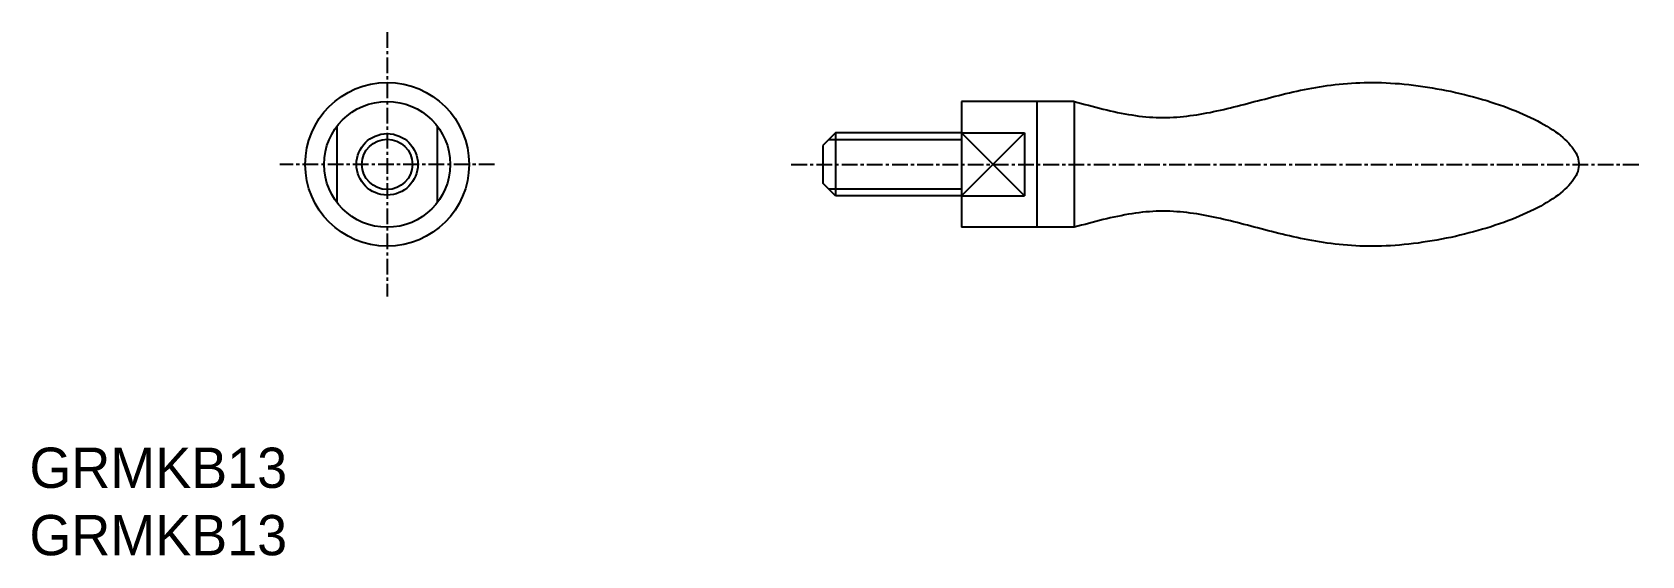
# Model space of a CAD drawing. Extents: x -6429 to -6301, y -988 to -946.
import ezdxf

# ---------------------------------------------------------------- set-up
doc = ezdxf.new("R2010")
doc.units = 0
doc.linetypes.add('CENTER', pattern=[2, 1.25, -0.25, 0.25, -0.25])
doc.layers.get('0').update_dxf_attribs({"linetype": 'CONTINUOUS'})
doc.layers.add('CENTER', color=1, linetype='CENTER')

msp = doc.modelspace()

# ---------------------------------------------------------------- linework, layer by layer
at = {"color": 7, "linetype": 'CONTINUOUS'}
for p, q in [((-6346.21, -951.45), (-6355.16, -951.45)), ((-6355.16, -951.45), (-6355.16, -961.45)), ((-6349.16, -951.45), (-6349.16, -961.45)), ((-6346.21, -951.45), (-6346.21, -961.45)), ((-6404.73, -953.45), (-6404.73, -959.45)), ((-6396.73, -959.45), (-6396.73, -953.45)), ((-6365.16, -953.95), (-6366.16, -954.95)), ((-6365.16, -953.95), (-6365.16, -958.95)), ((-6355.16, -953.95), (-6365.16, -953.95)), ((-6355.16, -953.95), (-6350.16, -953.95)), ((-6350.16, -953.95), (-6350.16, -958.95)), ((-6366.16, -954.95), (-6366.16, -957.95)), ((-6365.16, -958.95), (-6366.16, -957.95)), ((-6355.16, -958.95), (-6365.16, -958.95)), ((-6355.16, -958.95), (-6350.16, -958.95)), ((-6346.21, -961.45), (-6355.16, -961.45))]:
    msp.add_line(p, q, dxfattribs=at)
at = {"color": 3, "linetype": 'CONTINUOUS'}
for p, q in [((-6350.16, -953.95), (-6355.16, -958.95)), ((-6350.16, -958.95), (-6355.16, -953.95)), ((-6355.16, -954.49), (-6365.7, -954.49)), ((-6355.16, -958.41), (-6365.7, -958.41))]:
    msp.add_line(p, q, dxfattribs=at)
at = {"color": 7}
msp.add_polyline3d([(-6346.21, -951.45, 0), (-6345.92, -951.53, 0), (-6345.64, -951.61, 0), (-6345.35, -951.69, 0), (-6345.06, -951.76, 0), (-6344.77, -951.84, 0), (-6344.48, -951.91, 0), (-6344.19, -951.99, 0), (-6343.91, -952.06, 0), (-6343.62, -952.13, 0), (-6343.34, -952.19, 0), (-6343.05, -952.26, 0), (-6342.76, -952.32, 0), (-6342.48, -952.38, 0), (-6342.2, -952.43, 0), (-6341.91, -952.48, 0), (-6341.63, -952.53, 0), (-6341.35, -952.57, 0), (-6341.07, -952.61, 0), (-6340.79, -952.64, 0), (-6340.52, -952.67, 0), (-6340.24, -952.69, 0), (-6339.96, -952.71, 0), (-6339.69, -952.72, 0), (-6339.42, -952.73, 0), (-6339.15, -952.73, 0), (-6338.88, -952.73, 0), (-6338.61, -952.72, 0), (-6338.34, -952.71, 0), (-6338.07, -952.69, 0), (-6337.8, -952.67, 0), (-6337.53, -952.65, 0), (-6337.27, -952.62, 0), (-6337, -952.58, 0), (-6336.73, -952.55, 0), (-6336.47, -952.51, 0), (-6336.2, -952.46, 0), (-6335.94, -952.42, 0), (-6335.67, -952.37, 0), (-6335.41, -952.32, 0), (-6335.14, -952.26, 0), (-6334.88, -952.21, 0), (-6334.61, -952.15, 0), (-6334.34, -952.09, 0), (-6334.08, -952.02, 0), (-6333.81, -951.96, 0), (-6333.54, -951.89, 0), (-6333.27, -951.82, 0), (-6333.01, -951.76, 0), (-6332.74, -951.69, 0), (-6332.46, -951.62, 0), (-6332.19, -951.54, 0), (-6331.92, -951.47, 0), (-6331.65, -951.4, 0), (-6331.37, -951.33, 0), (-6331.09, -951.26, 0), (-6330.82, -951.18, 0), (-6330.54, -951.11, 0), (-6330.26, -951.04, 0), (-6329.97, -950.97, 0), (-6329.69, -950.9, 0), (-6329.4, -950.83, 0), (-6329.12, -950.77, 0), (-6328.83, -950.7, 0), (-6328.53, -950.64, 0), (-6328.24, -950.57, 0), (-6327.94, -950.51, 0), (-6327.65, -950.46, 0), (-6327.35, -950.4, 0), (-6327.04, -950.35, 0), (-6326.74, -950.29, 0), (-6326.43, -950.25, 0), (-6326.12, -950.2, 0), (-6325.81, -950.16, 0), (-6325.49, -950.12, 0), (-6325.17, -950.08, 0), (-6324.85, -950.05, 0), (-6324.53, -950.02, 0), (-6324.2, -950, 0), (-6323.87, -949.98, 0), (-6323.53, -949.97, 0), (-6323.2, -949.95, 0), (-6322.86, -949.95, 0), (-6322.51, -949.95, 0), (-6322.16, -949.95, 0), (-6321.81, -949.96, 0), (-6321.46, -949.97, 0), (-6321.1, -949.99, 0), (-6320.74, -950.02, 0), (-6320.38, -950.04, 0), (-6320.01, -950.08, 0), (-6319.65, -950.12, 0), (-6319.28, -950.16, 0), (-6318.91, -950.21, 0), (-6318.54, -950.26, 0), (-6318.17, -950.31, 0), (-6317.8, -950.37, 0), (-6317.43, -950.44, 0), (-6317.06, -950.51, 0), (-6316.69, -950.58, 0), (-6316.33, -950.65, 0), (-6315.96, -950.73, 0), (-6315.6, -950.82, 0), (-6315.23, -950.91, 0), (-6314.87, -951, 0), (-6314.52, -951.09, 0), (-6314.16, -951.19, 0), (-6313.81, -951.29, 0), (-6313.47, -951.39, 0), (-6313.12, -951.5, 0), (-6312.79, -951.61, 0), (-6312.45, -951.72, 0), (-6312.12, -951.84, 0), (-6311.8, -951.96, 0), (-6311.48, -952.08, 0), (-6311.17, -952.21, 0), (-6310.87, -952.33, 0), (-6310.57, -952.46, 0), (-6310.28, -952.59, 0), (-6309.99, -952.73, 0), (-6309.71, -952.86, 0), (-6309.45, -953, 0), (-6309.18, -953.14, 0), (-6308.93, -953.28, 0), (-6308.69, -953.42, 0), (-6308.45, -953.57, 0), (-6308.23, -953.71, 0), (-6308.01, -953.86, 0), (-6307.81, -954.01, 0), (-6307.61, -954.16, 0), (-6307.43, -954.32, 0), (-6307.26, -954.47, 0), (-6307.1, -954.62, 0), (-6306.95, -954.78, 0), (-6306.81, -954.94, 0), (-6306.68, -955.09, 0), (-6306.57, -955.25, 0), (-6306.47, -955.41, 0), (-6306.38, -955.57, 0), (-6306.31, -955.73, 0), (-6306.25, -955.89, 0), (-6306.21, -956.05, 0), (-6306.18, -956.21, 0), (-6306.16, -956.37, 0), (-6306.16, -956.53, 0), (-6306.18, -956.69, 0), (-6306.21, -956.85, 0), (-6306.25, -957.01, 0), (-6306.31, -957.17, 0), (-6306.38, -957.33, 0), (-6306.47, -957.49, 0), (-6306.57, -957.65, 0), (-6306.68, -957.81, 0), (-6306.81, -957.97, 0), (-6306.95, -958.12, 0), (-6307.1, -958.28, 0), (-6307.26, -958.43, 0), (-6307.43, -958.59, 0), (-6307.61, -958.74, 0), (-6307.81, -958.89, 0), (-6308.01, -959.04, 0), (-6308.23, -959.19, 0), (-6308.45, -959.33, 0), (-6308.69, -959.48, 0), (-6308.93, -959.62, 0), (-6309.18, -959.76, 0), (-6309.45, -959.9, 0), (-6309.71, -960.04, 0), (-6309.99, -960.18, 0), (-6310.28, -960.31, 0), (-6310.57, -960.44, 0), (-6310.87, -960.57, 0), (-6311.17, -960.7, 0), (-6311.48, -960.82, 0), (-6311.8, -960.94, 0), (-6312.12, -961.06, 0), (-6312.45, -961.18, 0), (-6312.79, -961.29, 0), (-6313.12, -961.4, 0), (-6313.47, -961.51, 0), (-6313.81, -961.61, 0), (-6314.16, -961.71, 0), (-6314.52, -961.81, 0), (-6314.87, -961.9, 0), (-6315.23, -962, 0), (-6315.6, -962.08, 0), (-6315.96, -962.17, 0), (-6316.33, -962.25, 0), (-6316.69, -962.32, 0), (-6317.06, -962.39, 0), (-6317.43, -962.46, 0), (-6317.8, -962.53, 0), (-6318.17, -962.59, 0), (-6318.54, -962.64, 0), (-6318.91, -962.7, 0), (-6319.28, -962.74, 0), (-6319.65, -962.79, 0), (-6320.01, -962.82, 0), (-6320.38, -962.86, 0), (-6320.74, -962.89, 0), (-6321.1, -962.91, 0), (-6321.46, -962.93, 0), (-6321.81, -962.94, 0), (-6322.16, -962.95, 0), (-6322.51, -962.95, 0), (-6322.86, -962.95, 0), (-6323.2, -962.95, 0), (-6323.53, -962.94, 0), (-6323.87, -962.92, 0), (-6324.2, -962.9, 0), (-6324.53, -962.88, 0), (-6324.85, -962.85, 0), (-6325.17, -962.82, 0), (-6325.49, -962.78, 0), (-6325.81, -962.74, 0), (-6326.12, -962.7, 0), (-6326.43, -962.65, 0), (-6326.74, -962.61, 0), (-6327.04, -962.56, 0), (-6327.35, -962.5, 0), (-6327.65, -962.45, 0), (-6327.94, -962.39, 0), (-6328.24, -962.33, 0), (-6328.53, -962.26, 0), (-6328.83, -962.2, 0), (-6329.12, -962.13, 0), (-6329.4, -962.07, 0), (-6329.69, -962, 0), (-6329.97, -961.93, 0), (-6330.26, -961.86, 0), (-6330.54, -961.79, 0), (-6330.82, -961.72, 0), (-6331.09, -961.65, 0), (-6331.37, -961.57, 0), (-6331.65, -961.5, 0), (-6331.92, -961.43, 0), (-6332.19, -961.36, 0), (-6332.46, -961.29, 0), (-6332.74, -961.22, 0), (-6333.01, -961.15, 0), (-6333.27, -961.08, 0), (-6333.54, -961.01, 0), (-6333.81, -960.94, 0), (-6334.08, -960.88, 0), (-6334.34, -960.82, 0), (-6334.61, -960.75, 0), (-6334.88, -960.7, 0), (-6335.14, -960.64, 0), (-6335.41, -960.58, 0), (-6335.67, -960.53, 0), (-6335.94, -960.48, 0), (-6336.2, -960.44, 0), (-6336.47, -960.39, 0), (-6336.73, -960.35, 0), (-6337, -960.32, 0), (-6337.27, -960.28, 0), (-6337.53, -960.25, 0), (-6337.8, -960.23, 0), (-6338.07, -960.21, 0), (-6338.34, -960.19, 0), (-6338.61, -960.18, 0), (-6338.88, -960.17, 0), (-6339.15, -960.17, 0), (-6339.42, -960.17, 0), (-6339.69, -960.18, 0), (-6339.96, -960.19, 0), (-6340.24, -960.21, 0), (-6340.52, -960.23, 0), (-6340.79, -960.26, 0), (-6341.07, -960.29, 0), (-6341.35, -960.33, 0), (-6341.63, -960.37, 0), (-6341.91, -960.42, 0), (-6342.2, -960.47, 0), (-6342.48, -960.53, 0), (-6342.76, -960.58, 0), (-6343.05, -960.64, 0), (-6343.34, -960.71, 0), (-6343.62, -960.78, 0), (-6343.91, -960.84, 0), (-6344.19, -960.92, 0), (-6344.48, -960.99, 0), (-6344.77, -961.06, 0), (-6345.06, -961.14, 0), (-6345.35, -961.22, 0), (-6345.64, -961.29, 0), (-6345.92, -961.37, 0), (-6346.21, -961.45, 0)], dxfattribs=at)
at = {"color": 7, "linetype": 'CONTINUOUS'}
for radius in [6.5, 5, 2.44]:
    msp.add_circle((-6400.73, -956.45), radius, dxfattribs=at)
at = {"color": 3, "linetype": 'CONTINUOUS'}
msp.add_circle((-6400.73, -956.45), 2, dxfattribs=at)
at = {"layer": 'CENTER', "color": 1, "linetype": 'CENTER'}
for p, q in [((-6400.73, -945.95), (-6400.73, -966.95)), ((-6392.2, -956.45), (-6409.26, -956.45)), ((-6368.66, -956.45), (-6301.16, -956.45))]:
    msp.add_line(p, q, dxfattribs=at)

# ---------------------------------------------------------------- texts
at = {"color": 7, "linetype": 'CONTINUOUS'}
for p in [(-6429.12, -982.15), (-6429.12, -987.5)]:
    msp.add_text('GRMKB13', height=3.2, dxfattribs=at).set_placement(p)

doc.saveas('drawing.dxf')
